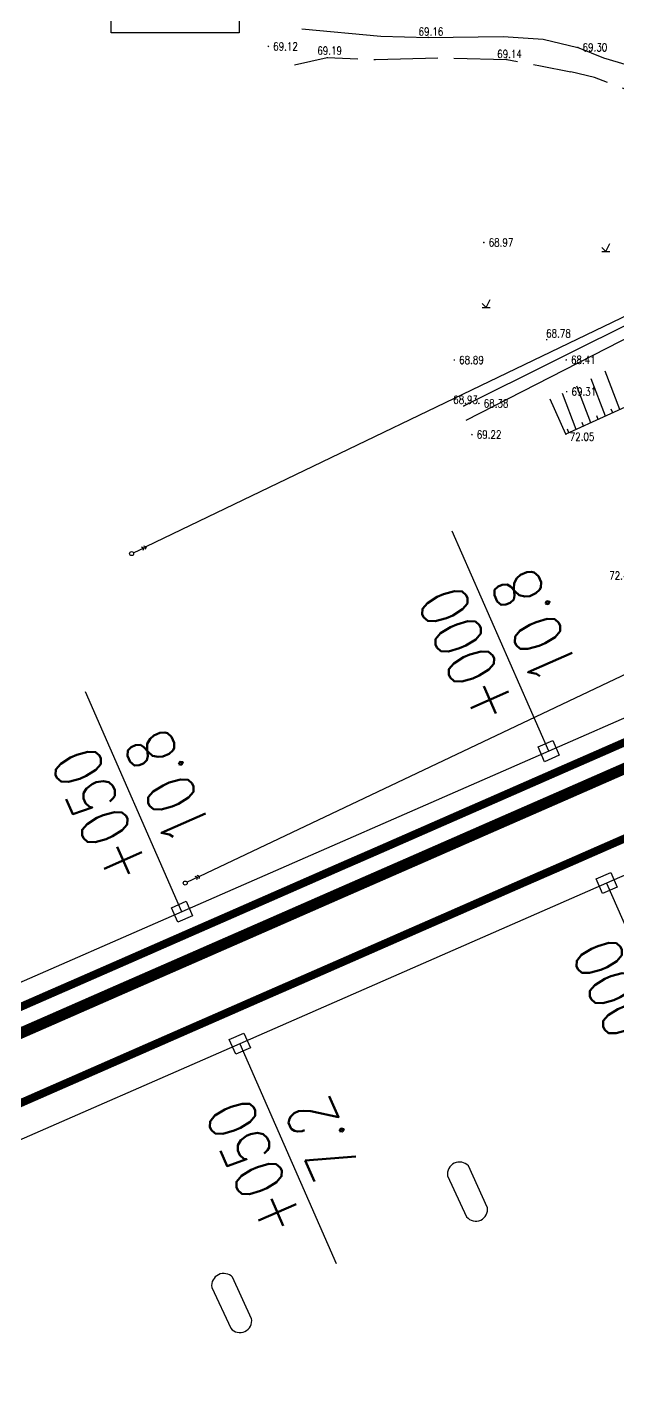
# Model space of a CAD drawing. Extents: x 10519 to 17598, y -625 to 2857.
# Drawn here: x 13034.7 to 13108.5, y 2058.4 to 2227.4 of the extents above; entities that cross this region are included whole.
import ezdxf
from ezdxf.enums import TextEntityAlignment as Align

# ---------------------------------------------------------------- set-up
doc = ezdxf.new("R2010")
doc.units = 0
doc.header["$MEASUREMENT"] = 0
doc.linetypes.add('X2', pattern=[10, 8, -2])
doc.layers.get('0').update_dxf_attribs({"linetype": 'CONTINUOUS'})
for name, color, linetype in [('00000道路边线', 2, 'CONTINUOUS'), ('0000原地形', 252, 'CONTINUOUS'), ('0000铁路', 105, 'CONTINUOUS'), ('GCD', 224, 'CONTINUOUS')]:
    doc.layers.add(name, color=color, linetype=linetype)
doc.styles.add('HZ', font='txt8.shx', dxfattribs={"width": 0.8, "bigfont": 'hz.shx'})
doc.styles.get("Standard").update_dxf_attribs({"font": 'txt8.shx', "width": 0.8, "bigfont": 'hz.shx'})
doc.linetypes.add('8351', pattern='A,3,-1,1.5,[145,AAA.SHX,S=1,R=0,X=0,Y=0],1.5,-1', length=8)
doc.linetypes.add('8352', pattern='A,1.5,[145,AAA.SHX,S=1,R=0,X=0,Y=1],1.5,-1,3,-1', length=8)

# ---------------------------------------------------------------- blocks, each defined once
blk = doc.blocks.new('GC200')
at = {"linetype": 'Continuous', "const_width": 0.2, "flags": 128}
blk.add_lwpolyline([(-0.1, 0, 1), (0.1, 0, 1)], format="xyb", close=True, dxfattribs=at)
blk = doc.blocks.new('GC013A')
at = {"linetype": 'Continuous'}
blk.add_line((0.5, 0), (4, 0), dxfattribs=at)
at = {"linetype": 'Continuous', "flags": 128}
for points in [[(2.88, 0.5), (3.38, 0), (2.88, -0.5)], [(3.5, 0.5), (4, 0), (3.5, -0.5)]]:
    blk.add_lwpolyline(points, dxfattribs=at)
blk = doc.blocks.new('gc170')
at = {"linetype": 'Continuous'}
blk.add_circle((0, 0), 0.5, dxfattribs=at)

msp = doc.modelspace()

# ---------------------------------------------------------------- linework, layer by layer
at = {"layer": '00000道路边线', "const_width": 0.4}
for points in [[(13205.43, 2023.29), (13143.28, 2155.58, -0.087895), (13096.14, 2330.04, 0.424324), (13073.77, 2348.12), (12789.71, 2313.03)], [(13093.46, 2338.41, 0.092049), (13141.47, 2154.73), (13177.48, 2078.06)]]:
    msp.add_lwpolyline(points, format="xyb", dxfattribs=at)
at = {"layer": '0000原地形'}
for p, q in [((13106.47, 2199.84), (13106.97, 2199.34)), ((13106.47, 2199.34), (13107.47, 2199.34)), ((13106.97, 2199.34), (13107.47, 2200.34)), ((13091.54, 2192.87), (13092.04, 2192.37)), ((13092.04, 2192.37), (13092.54, 2193.37)), ((13091.54, 2192.37), (13092.54, 2192.37))]:
    msp.add_line(p, q, dxfattribs=at)
at = {"layer": '0000原地形', "linetype": 'Continuous'}
for p, q in [((13049.56, 2162.48), (13113.32, 2193.17)), ((13122.29, 2185.79, 72.65), (13102, 2176.53, 72.65)), ((13108.75, 2179.61), (13106.91, 2184.39)), ((13105.11, 2177.95), (13103.36, 2182.52)), ((13106.93, 2178.78), (13105.14, 2183.46)), ((13102, 2176.53), (13100.01, 2180.91)), ((13103.29, 2177.12), (13101.57, 2181.62)), ((13107.84, 2179.19), (13107.66, 2179.66)), ((13104.2, 2177.53), (13104.02, 2178)), ((13106.02, 2178.36), (13105.84, 2178.83)), ((13102.38, 2176.7), (13102.2, 2177.17)), ((13056.26, 2121.31), (13126.79, 2154.8))]:
    msp.add_line(p, q, dxfattribs=at)
at = {"layer": '0000原地形', "linetype": '8351'}
msp.add_line((13089.23, 2180.06), (13111.89, 2191.36), dxfattribs=at)
at = {"layer": '0000原地形', "linetype": '8352'}
msp.add_line((13089.56, 2178.3, 68.97), (13110.6, 2189.06, 68.97), dxfattribs=at)
at = {"layer": '0000原地形', "color": 136, "linetype": 'Continuous'}
for p, q in [((13092.18, 2079.94), (13089.81, 2085.11)), ((13087.2, 2083.85), (13089.59, 2078.73)), ((13062.74, 2066.01), (13060.37, 2071.19)), ((13057.76, 2069.93), (13060.15, 2064.81))]:
    msp.add_line(p, q, dxfattribs=at)
at = {"layer": '0000原地形', "linetype": 'Continuous', "flags": 128}
msp.add_lwpolyline([(13061.45, 2276.65), (13061.18, 2226.67), (13045.19, 2226.67), (13045.45, 2276.65)], close=True, dxfattribs=at)
for points, elevation in [([(13069.03, 2227.2), (13078.87, 2226.26), (13084.8, 2226.12), (13094.17, 2226.22), (13099.16, 2225.88), (13103.48, 2224.87)], 69.18), ([(13126.39, 2221.51), (13123.24, 2220.48), (13120.99, 2220.58), (13116.08, 2221.03), (13112.64, 2221.78), (13106.74, 2223.51), (13103.43, 2224.87)], 69.74)]:
    msp.add_lwpolyline(points, dxfattribs=dict(at, elevation=elevation))
at = {"layer": '0000原地形', "linetype": 'X2', "elevation": 69.17, "flags": 128}
msp.add_lwpolyline([(13068.1, 2222.67), (13072.19, 2223.58), (13078.2, 2223.36), (13086.18, 2223.56), (13094.6, 2223.36), (13098.83, 2222.58), (13102.59, 2221.8)], dxfattribs=at)
at = {"layer": '0000原地形', "linetype": 'X2', "flags": 128}
msp.add_lwpolyline([(13126.52, 2215.69), (13121.2, 2216.38), (13116.69, 2217.32), (13111.2, 2218.94), (13111.2, 2218.94), (13105.57, 2221.09), (13102.59, 2221.8)], dxfattribs=at)
at = {"layer": '0000原地形', "color": 136, "linetype": 'Continuous'}
for centre, radius, start, end in [((13088.71, 2084.06), 1.52, 43.4713, 188.033), ((13090.73, 2079.68), 1.48, 219.9834, 10.0407), ((13059.27, 2070.14), 1.52, 43.4713, 188.033), ((13061.28, 2065.76), 1.48, 219.9834, 10.0407)]:
    msp.add_arc(centre, radius, start, end, dxfattribs=at)
at = {"layer": '0000铁路'}
for p, q in [((13099.85, 2136.93, -145.26), (13087.8, 2164.41, -145.26)), ((13145.64, 2157, -145.26), (13099.85, 2136.93, -145.26)), ((13054.05, 2116.86, -145.26), (13042.01, 2144.34, -145.26)), ((13152.87, 2140.52, -145.26), (13107.07, 2120.45, -145.26)), ((13099.85, 2136.93, -145.26), (13054.05, 2116.86, -145.26)), ((13107.07, 2120.45, -145.26), (13061.28, 2100.37, -145.26)), ((13107.07, 2120.45, -145.26), (13119.12, 2092.97, -145.26)), ((13054.05, 2116.86, -145.26), (13008.26, 2096.79, -145.26)), ((13061.28, 2100.37, -145.26), (13015.48, 2080.3, -145.26)), ((13061.28, 2100.37, -145.26), (13073.32, 2072.9, -145.26))]:
    msp.add_line(p, q, dxfattribs=at)
at = {"layer": '0000铁路', "const_width": 1, "elevation": -145.26}
for points in [[(13110.53, 2138.56), (13105.95, 2136.55), (13101.36, 2134.54), (13096.78, 2132.53), (13092.2, 2130.52), (13087.61, 2128.51), (13083.03, 2126.5), (13078.45, 2124.49), (13073.86, 2122.49), (13069.28, 2120.48), (13064.7, 2118.47), (13060.12, 2116.46), (13055.53, 2114.45), (13050.95, 2112.44), (13046.37, 2110.43), (13041.78, 2108.42), (13037.2, 2106.42), (13032.62, 2104.41)], [(13110.36, 2126.47), (13105.78, 2124.46), (13101.2, 2122.45), (13096.61, 2120.45), (13092.03, 2118.44), (13087.45, 2116.43), (13082.86, 2114.42), (13078.28, 2112.41), (13073.7, 2110.4), (13069.11, 2108.39), (13064.53, 2106.39), (13059.95, 2104.38), (13055.36, 2102.37), (13050.78, 2100.36), (13046.2, 2098.35), (13041.62, 2096.34), (13037.03, 2094.33), (13032.45, 2092.32)]]:
    msp.add_lwpolyline(points, dxfattribs=at)
at = {"layer": '0000铁路', "linetype": 'Continuous', "ltscale": 2, "elevation": -145.26}
for points in [[(13099.33, 2135.61), (13098.53, 2137.45), (13100.36, 2138.25), (13101.17, 2136.42), (13099.33, 2135.61)], [(13106.56, 2119.13), (13105.76, 2120.96), (13107.59, 2121.76), (13108.39, 2119.93), (13106.56, 2119.13)], [(13053.54, 2115.54), (13052.74, 2117.37), (13054.57, 2118.18), (13055.37, 2116.35), (13053.54, 2115.54)], [(13060.76, 2099.06), (13059.96, 2100.89), (13061.79, 2101.69), (13062.6, 2099.86), (13060.76, 2099.06)]]:
    msp.add_lwpolyline(points, dxfattribs=at)
at = {"layer": '0000铁路', "linetype": 'Continuous', "ltscale": 2, "const_width": 1.4, "elevation": -145.26}
msp.add_lwpolyline([(13110.61, 2135.32), (13101.45, 2131.3), (13092.29, 2127.29), (13083.13, 2123.27), (13073.97, 2119.26), (13064.81, 2115.24), (13055.66, 2111.23), (13046.5, 2107.22), (13037.34, 2103.2), (13028.18, 2099.19)], dxfattribs=at)

# ---------------------------------------------------------------- block references
at = {"layer": '0000原地形', "linetype": 'Continuous', "yscale": 0.5}
for p, xscale, rotation in [((13047.76, 2161.61), 0.4999999999303218, 25.70207745427017), ((13054.45, 2120.45), 0.4999999999151413, 25.39365692740229)]:
    msp.add_blockref('GC013A', p, dxfattribs=dict(at, xscale=xscale, rotation=rotation))
at = {"layer": '0000原地形', "linetype": 'Continuous', "xscale": 0.5, "yscale": 0.5}
for p in [(13047.76, 2161.61), (13054.45, 2120.45)]:
    msp.add_blockref('gc170', p, dxfattribs=at)
at = {"layer": 'GCD', "linetype": 'Continuous'}
ref = msp.add_blockref('GC200', (13084.8, 2226.12, 69.16), dxfattribs=dict(at, xscale=0.5, yscale=0.5, zscale=0.5))
ref.add_attrib('height', '69.16', dxfattribs={"linetype": 'Continuous', "height": 1, "style": 'HZ', "width": 0.8}).set_placement((13083.6, 2226.84, 69.16), align=Align.MIDDLE_LEFT)
ref = msp.add_blockref('GC200', (13064.84, 2224.99, 69.11), dxfattribs=dict(at, xscale=0.5, yscale=0.5, zscale=0.5))
ref.add_attrib('height', '69.12', dxfattribs={"linetype": 'Continuous', "height": 1, "style": 'HZ', "width": 0.8}).set_placement((13065.44, 2224.99, 69.11), align=Align.MIDDLE_LEFT)
ref = msp.add_blockref('GC200', (13072.19, 2223.58, 69.19), dxfattribs=dict(at, xscale=0.5, yscale=0.5, zscale=0.5))
ref.add_attrib('height', '69.19', dxfattribs={"linetype": 'Continuous', "height": 1, "style": 'HZ', "width": 0.8}).set_placement((13070.95, 2224.46, 69.19), align=Align.MIDDLE_LEFT)
ref = msp.add_blockref('GC200', (13103.48, 2224.87, 69.3), dxfattribs=dict(at, xscale=0.5, yscale=0.5, zscale=0.5))
ref.add_attrib('height', '69.30', dxfattribs={"linetype": 'Continuous', "height": 1, "style": 'HZ', "width": 0.8}).set_placement((13104.08, 2224.87, 69.3), align=Align.MIDDLE_LEFT)
ref = msp.add_blockref('GC200', (13094.6, 2223.36, 69.14), dxfattribs=dict(at, xscale=0.5, yscale=0.5, zscale=0.5))
ref.add_attrib('height', '69.14', dxfattribs={"linetype": 'Continuous', "height": 1, "style": 'HZ', "width": 0.8}).set_placement((13093.41, 2224.04, 69.14), align=Align.MIDDLE_LEFT)
ref = msp.add_blockref('GC200', (13091.75, 2200.49, 68.97), dxfattribs=dict(at, xscale=0.5, yscale=0.5, zscale=0.5))
ref.add_attrib('height', '68.97', dxfattribs={"linetype": 'Continuous', "height": 1, "style": 'HZ', "width": 0.8}).set_placement((13092.35, 2200.49, 68.97), align=Align.MIDDLE_LEFT)
ref = msp.add_blockref('GC200', (13099.59, 2188.34, 68.78), dxfattribs=dict(at, xscale=0.5, yscale=0.5, zscale=0.5))
ref.add_attrib('height', '68.78', dxfattribs={"linetype": 'Continuous', "height": 1, "style": 'HZ', "width": 0.8}).set_placement((13099.52, 2189.12, 68.78), align=Align.MIDDLE_LEFT)
ref = msp.add_blockref('GC200', (13088.06, 2185.8, 68.89), dxfattribs=dict(at, xscale=0.5, yscale=0.5, zscale=0.5))
ref.add_attrib('height', '68.89', dxfattribs={"linetype": 'Continuous', "height": 1, "style": 'HZ', "width": 0.8}).set_placement((13088.66, 2185.8, 68.89), align=Align.MIDDLE_LEFT)
ref = msp.add_blockref('GC200', (13102.03, 2185.81, 68.41), dxfattribs=dict(at, xscale=0.5, yscale=0.5, zscale=0.5))
ref.add_attrib('height', '68.41', dxfattribs={"linetype": 'Continuous', "height": 1, "style": 'HZ', "width": 0.8}).set_placement((13102.63, 2185.81, 68.41), align=Align.MIDDLE_LEFT)
ref = msp.add_blockref('GC200', (13089.23, 2180.06, 68.93), dxfattribs=dict(at, xscale=0.5, yscale=0.5, zscale=0.5))
ref.add_attrib('height', '68.93', dxfattribs={"linetype": 'Continuous', "height": 1, "style": 'HZ', "width": 0.8}).set_placement((13087.92, 2180.84, 68.93), align=Align.MIDDLE_LEFT)
ref = msp.add_blockref('GC200', (13091.13, 2180.38, 68.38), dxfattribs=dict(at, xscale=0.5, yscale=0.5, zscale=0.5))
ref.add_attrib('height', '68.38', dxfattribs={"linetype": 'Continuous', "height": 1, "style": 'HZ', "width": 0.8}).set_placement((13091.73, 2180.38, 68.38), align=Align.MIDDLE_LEFT)
ref = msp.add_blockref('GC200', (13102.09, 2181.85, 69.31), dxfattribs=dict(at, xscale=0.5, yscale=0.5, zscale=0.5))
ref.add_attrib('height', '69.31', dxfattribs={"linetype": 'Continuous', "height": 1, "style": 'HZ', "width": 0.8}).set_placement((13102.69, 2181.85, 69.31), align=Align.MIDDLE_LEFT)
ref = msp.add_blockref('GC200', (13090.26, 2176.48, 69.22), dxfattribs=dict(at, xscale=0.5, yscale=0.5, zscale=0.5))
ref.add_attrib('height', '69.22', dxfattribs={"linetype": 'Continuous', "height": 1, "style": 'HZ', "width": 0.8}).set_placement((13090.86, 2176.48, 69.22), align=Align.MIDDLE_LEFT)
ref = msp.add_blockref('GC200', (13102, 2176.53, 72.05), dxfattribs=dict(at, xscale=0.5, yscale=0.5, zscale=0.5))
ref.add_attrib('height', '72.05', dxfattribs={"linetype": 'Continuous', "height": 1, "style": 'HZ', "width": 0.8}).set_placement((13102.47, 2176.22, 72.05), align=Align.MIDDLE_LEFT)
ref = msp.add_blockref('GC200', (13109.65, 2157.69, 72.41), dxfattribs=dict(at, xscale=0.5, yscale=0.5, zscale=0.5))
ref.add_attrib('height', '72.41', dxfattribs={"linetype": 'Continuous', "height": 1, "style": 'HZ', "width": 0.8}).set_placement((13107.4, 2158.86, 72.41), align=Align.MIDDLE_LEFT)

# ---------------------------------------------------------------- texts
at = {"layer": '0000铁路', "width": 0.8}
for s, p in [('10.8', (13100.79, 2153.72, -145.26)), ('+000', (13092.36, 2150.03, -145.26)), ('10.8', (13054.99, 2133.65, -145.26)), ('+050', (13046.57, 2129.96, -145.26)), ('+000', (13111.63, 2106.07, -145.26)), ('+050', (13065.84, 2085.99, -145.26)), ('7.2', (13074.26, 2089.69, -145.26))]:
    msp.add_text(s, height=6, rotation=113.6677, dxfattribs=at).set_placement(p, align=Align.CENTER)

doc.saveas('drawing.dxf')
